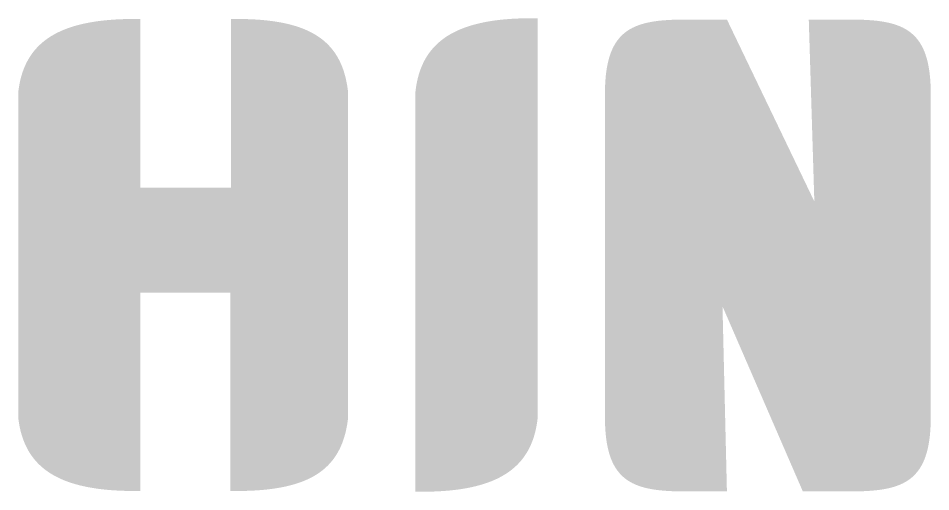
# Model space of a CAD drawing. Extents: x 757 to 8510, y -6585 to 527.
# Drawn here: x 7509.16 to 7515.4, y -827.06 to -823.83 of the extents above; entities that cross this region are included whole.
import ezdxf

# ---------------------------------------------------------------- set-up
doc = ezdxf.new("R2010")
doc.units = 0
doc.header["$MEASUREMENT"] = 0
doc.layers.add('图框', color=92, linetype='CONTINUOUS')

# ---------------------------------------------------------------- blocks, each defined once
blk = doc.blocks.new('LOGO_CD')
at = {"layer": '图框', "linetype": 'Continuous', "lineweight": -3}
h = blk.add_hatch(color=7, dxfattribs=at)
h.dxf.hatch_style = 1
h.paths.add_polyline_path([(28.1357, 4.664), (28.1378, 4.6475), (28.1401, 4.6312), (28.1428, 4.6152), (28.1458, 4.5995), (28.1491, 4.5841), (28.1528, 4.569), (28.1567, 4.5542), (28.161, 4.5397), (28.1657, 4.5255), (28.1706, 4.5116), (28.1759, 4.4979), (28.1815, 4.4846), (28.1875, 4.4715), (28.1938, 4.4587), (28.2004, 4.4463), (28.2073, 4.434), (28.2147, 4.4221), (28.2223, 4.4105), (28.2303, 4.3991), (28.2386, 4.3881), (28.2429, 4.3826), (28.2473, 4.3773), (28.2518, 4.372), (28.2564, 4.3667), (28.261, 4.3616), (28.2657, 4.3565), (28.2706, 4.3515), (28.2755, 4.3465), (28.2805, 4.3416), (28.2856, 4.3368), (28.2907, 4.3321), (28.296, 4.3274), (28.3014, 4.3228), (28.3068, 4.3183), (28.3123, 4.3138), (28.318, 4.3094), (28.3237, 4.3051), (28.3295, 4.3008), (28.3354, 4.2966), (28.3414, 4.2925), (28.3474, 4.2884), (28.3536, 4.2844), (28.3599, 4.2805), (28.3662, 4.2766), (28.3726, 4.2728), (28.3792, 4.2691), (28.3858, 4.2654), (28.3925, 4.2618), (28.3993, 4.2583), (28.4062, 4.2548), (28.4132, 4.2514), (28.4203, 4.2481), (28.4275, 4.2449), (28.4347, 4.2417), (28.4421, 4.2385), (28.4495, 4.2354), (28.4571, 4.2324), (28.4647, 4.2295), (28.4725, 4.2266), (28.4803, 4.2238), (28.4882, 4.2211), (28.4962, 4.2184), (28.5044, 4.2158), (28.5126, 4.2132), (28.5209, 4.2107), (28.5293, 4.2083), (28.5378, 4.206), (28.5464, 4.2037), (28.555, 4.2014), (28.5638, 4.1993), (28.5727, 4.1972), (28.5817, 4.1951), (28.5907, 4.1932), (28.5999, 4.1912), (28.6092, 4.1894), (28.6185, 4.1876), (28.628, 4.1859), (28.6376, 4.1842), (28.6472, 4.1826), (28.657, 4.1811), (28.6668, 4.1796), (28.6768, 4.1782), (28.6868, 4.1768), (28.697, 4.1755), (28.7072, 4.1743), (28.7175, 4.1732), (28.728, 4.172), (28.7385, 4.171), (28.7492, 4.17), (28.7599, 4.1691), (28.7708, 4.1682), (28.7817, 4.1674), (28.7927, 4.1667), (28.8039, 4.166), (28.8151, 4.1654), (28.8265, 4.1648), (28.8379, 4.1643), (28.8495, 4.1639), (28.8611, 4.1635), (28.8729, 4.1632), (28.8847, 4.163), (28.8967, 4.1628), (28.9087, 4.1626), (28.9209, 4.1625), (28.9331, 4.1625), (28.9455, 4.1626), (28.958, 4.1627), (28.9706, 4.1628), (28.9706, 4.1628), (28.9706, 5.5178), (29.5848, 5.5178), (29.5848, 4.1628), (29.6011, 4.1627), (29.6136, 4.1626), (29.6259, 4.1625), (29.6381, 4.1625), (29.6502, 4.1626), (29.6622, 4.1628), (29.6741, 4.163), (29.6859, 4.1632), (29.6975, 4.1635), (29.709, 4.1639), (29.7205, 4.1643), (29.7318, 4.1648), (29.743, 4.1654), (29.7541, 4.166), (29.7651, 4.1667), (29.7759, 4.1674), (29.7867, 4.1682), (29.7974, 4.1691), (29.8079, 4.17), (29.8183, 4.171), (29.8287, 4.172), (29.8389, 4.1731), (29.849, 4.1743), (29.859, 4.1755), (29.8689, 4.1768), (29.8787, 4.1782), (29.8884, 4.1796), (29.898, 4.1811), (29.9075, 4.1826), (29.9168, 4.1842), (29.9261, 4.1859), (29.9353, 4.1876), (29.9443, 4.1894), (29.9533, 4.1912), (29.9622, 4.1931), (29.9709, 4.1951), (29.9796, 4.1972), (29.9881, 4.1993), (29.9966, 4.2014), (30.0049, 4.2037), (30.0132, 4.206), (30.0213, 4.2083), (30.0294, 4.2107), (30.0373, 4.2132), (30.0452, 4.2158), (30.0529, 4.2184), (30.0606, 4.2211), (30.0681, 4.2238), (30.0756, 4.2266), (30.0829, 4.2295), (30.0902, 4.2324), (30.0974, 4.2354), (30.1044, 4.2385), (30.1114, 4.2416), (30.1183, 4.2448), (30.1251, 4.2481), (30.1318, 4.2514), (30.1384, 4.2548), (30.1449, 4.2583), (30.1513, 4.2618), (30.1576, 4.2654), (30.1638, 4.2691), (30.17, 4.2728), (30.176, 4.2766), (30.182, 4.2805), (30.1878, 4.2844), (30.1936, 4.2884), (30.1993, 4.2925), (30.2049, 4.2966), (30.2104, 4.3008), (30.2158, 4.3051), (30.2211, 4.3094), (30.2264, 4.3138), (30.2315, 4.3183), (30.2366, 4.3228), (30.2415, 4.3274), (30.2464, 4.3321), (30.2512, 4.3368), (30.2559, 4.3416), (30.2606, 4.3465), (30.2651, 4.3515), (30.2696, 4.3565), (30.2739, 4.3616), (30.2782, 4.3667), (30.2824, 4.3719), (30.2866, 4.3772), (30.2906, 4.3826), (30.2946, 4.388), (30.2984, 4.3935), (30.3022, 4.3991), (30.3059, 4.4048), (30.3096, 4.4105), (30.3131, 4.4163), (30.3166, 4.4221), (30.32, 4.428), (30.3233, 4.434), (30.3265, 4.4401), (30.3297, 4.4462), (30.3328, 4.4524), (30.3358, 4.4587), (30.3387, 4.4651), (30.3415, 4.4715), (30.3443, 4.478), (30.347, 4.4846), (30.3496, 4.4912), (30.3521, 4.4979), (30.3546, 4.5047), (30.357, 4.5116), (30.3593, 4.5185), (30.3615, 4.5255), (30.3637, 4.5326), (30.3658, 4.5397), (30.3678, 4.5469), (30.3698, 4.5542), (30.3716, 4.5616), (30.3734, 4.569), (30.3752, 4.5765), (30.3768, 4.5841), (30.3784, 4.5918), (30.3799, 4.5995), (30.3814, 4.6073), (30.3828, 4.6152), (30.3841, 4.6231), (30.3853, 4.6312), (30.3865, 4.6393), (30.3876, 4.6474), (30.3886, 4.6557), (30.3896, 4.664), (30.3896, 4.6641), (30.3896, 6.8883), (30.3876, 6.9049), (30.3853, 6.9212), (30.3828, 6.9371), (30.38, 6.9528), (30.3768, 6.9682), (30.3752, 6.9758), (30.3735, 6.9833), (30.3716, 6.9907), (30.3698, 6.9981), (30.3678, 7.0054), (30.3658, 7.0126), (30.3637, 7.0198), (30.3616, 7.0268), (30.3593, 7.0338), (30.357, 7.0408), (30.3546, 7.0476), (30.3521, 7.0544), (30.3496, 7.0611), (30.347, 7.0678), (30.3443, 7.0743), (30.3415, 7.0808), (30.3387, 7.0872), (30.3358, 7.0936), (30.3328, 7.0999), (30.3297, 7.1061), (30.3265, 7.1122), (30.3233, 7.1183), (30.32, 7.1243), (30.3166, 7.1302), (30.3131, 7.1361), (30.3096, 7.1419), (30.306, 7.1476), (30.3022, 7.1532), (30.2985, 7.1588), (30.2946, 7.1643), (30.2906, 7.1697), (30.2866, 7.1751), (30.2825, 7.1804), (30.2783, 7.1856), (30.274, 7.1908), (30.2696, 7.1959), (30.2651, 7.2009), (30.2606, 7.2058), (30.256, 7.2107), (30.2512, 7.2155), (30.2464, 7.2203), (30.2416, 7.2249), (30.2366, 7.2295), (30.2315, 7.2341), (30.2264, 7.2385), (30.2211, 7.2429), (30.2158, 7.2473), (30.2104, 7.2515), (30.2049, 7.2557), (30.1993, 7.2599), (30.1936, 7.2639), (30.1879, 7.2679), (30.182, 7.2719), (30.176, 7.2757), (30.17, 7.2795), (30.1639, 7.2832), (30.1576, 7.2869), (30.1513, 7.2905), (30.1449, 7.294), (30.1384, 7.2975), (30.1318, 7.3009), (30.1251, 7.3042), (30.1183, 7.3075), (30.1114, 7.3107), (30.1045, 7.3138), (30.0974, 7.3169), (30.0902, 7.3199), (30.083, 7.3228), (30.0756, 7.3257), (30.0681, 7.3285), (30.0606, 7.3313), (30.0529, 7.3339), (30.0452, 7.3366), (30.0373, 7.3391), (30.0294, 7.3416), (30.0213, 7.344), (30.0132, 7.3464), (30.0049, 7.3487), (29.9966, 7.3509), (29.9881, 7.3531), (29.9796, 7.3552), (29.9709, 7.3572), (29.9622, 7.3592), (29.9533, 7.3611), (29.9444, 7.363), (29.9353, 7.3647), (29.9261, 7.3665), (29.9169, 7.3681), (29.9075, 7.3697), (29.898, 7.3713), (29.8884, 7.3727), (29.8787, 7.3742), (29.869, 7.3755), (29.859, 7.3768), (29.849, 7.378), (29.8389, 7.3792), (29.8287, 7.3803), (29.8184, 7.3813), (29.8079, 7.3823), (29.7974, 7.3833), (29.7867, 7.3841), (29.776, 7.3849), (29.7651, 7.3856), (29.7541, 7.3863), (29.743, 7.3869), (29.7318, 7.3875), (29.7205, 7.388), (29.7091, 7.3884), (29.6975, 7.3888), (29.6859, 7.3891), (29.6741, 7.3894), (29.6622, 7.3896), (29.6503, 7.3897), (29.6381, 7.3898), (29.6259, 7.3898), (29.6136, 7.3898), (29.6011, 7.3897), (29.5886, 7.3895), (29.5886, 6.6853), (29.5886, 6.2356), (28.9706, 6.2356), (28.9706, 7.3895), (28.958, 7.3897), (28.9455, 7.3898), (28.9332, 7.3898), (28.9209, 7.3898), (28.9088, 7.3897), (28.8967, 7.3896), (28.8847, 7.3894), (28.8729, 7.3891), (28.8611, 7.3888), (28.8495, 7.3884), (28.8379, 7.388), (28.8265, 7.3875), (28.8152, 7.3869), (28.8039, 7.3863), (28.7928, 7.3857), (28.7817, 7.3849), (28.7708, 7.3841), (28.7599, 7.3833), (28.7492, 7.3823), (28.7386, 7.3813), (28.728, 7.3803), (28.7176, 7.3792), (28.7072, 7.378), (28.697, 7.3768), (28.6868, 7.3755), (28.6768, 7.3742), (28.6668, 7.3728), (28.657, 7.3713), (28.6472, 7.3697), (28.6376, 7.3681), (28.628, 7.3665), (28.6186, 7.3648), (28.6092, 7.363), (28.5999, 7.3611), (28.5908, 7.3592), (28.5817, 7.3572), (28.5727, 7.3552), (28.5638, 7.3531), (28.5551, 7.3509), (28.5464, 7.3487), (28.5378, 7.3464), (28.5293, 7.344), (28.5209, 7.3416), (28.5126, 7.3391), (28.5044, 7.3366), (28.4963, 7.334), (28.4882, 7.3313), (28.4803, 7.3285), (28.4725, 7.3257), (28.4648, 7.3229), (28.4571, 7.3199), (28.4496, 7.3169), (28.4421, 7.3138), (28.4347, 7.3107), (28.4275, 7.3075), (28.4203, 7.3042), (28.4132, 7.3009), (28.4062, 7.2975), (28.3993, 7.294), (28.3925, 7.2905), (28.3858, 7.2869), (28.3792, 7.2833), (28.3727, 7.2795), (28.3662, 7.2757), (28.3599, 7.2719), (28.3536, 7.2679), (28.3475, 7.2639), (28.3414, 7.2599), (28.3354, 7.2558), (28.3295, 7.2516), (28.3237, 7.2473), (28.318, 7.243), (28.3124, 7.2386), (28.3068, 7.2341), (28.3014, 7.2295), (28.296, 7.2249), (28.2908, 7.2203), (28.2856, 7.2155), (28.2805, 7.2107), (28.2755, 7.2058), (28.2706, 7.2009), (28.2658, 7.1959), (28.261, 7.1908), (28.2564, 7.1856), (28.2518, 7.1804), (28.2473, 7.1751), (28.2429, 7.1697), (28.2386, 7.1643), (28.2344, 7.1588), (28.2303, 7.1532), (28.2263, 7.1476), (28.2223, 7.1419), (28.2184, 7.1361), (28.2147, 7.1302), (28.211, 7.1243), (28.2074, 7.1183), (28.2038, 7.1122), (28.2004, 7.1061), (28.197, 7.0999), (28.1938, 7.0936), (28.1906, 7.0873), (28.1875, 7.0808), (28.1845, 7.0744), (28.1815, 7.0678), (28.1787, 7.0611), (28.1759, 7.0544), (28.1732, 7.0477), (28.1706, 7.0408), (28.1681, 7.0339), (28.1657, 7.0269), (28.1633, 7.0198), (28.161, 7.0127), (28.1588, 7.0054), (28.1567, 6.9981), (28.1547, 6.9908), (28.1528, 6.9833), (28.1509, 6.9758), (28.1491, 6.9682), (28.1474, 6.9606), (28.1458, 6.9529), (28.1443, 6.945), (28.1428, 6.9372), (28.1414, 6.9292), (28.1401, 6.9212), (28.1389, 6.9131), (28.1378, 6.9049), (28.1367, 6.8966), (28.1358, 6.8883), (28.1357, 6.8882)])
h = blk.add_hatch(color=7, dxfattribs=at)
h.dxf.hatch_style = 1
h.paths.add_polyline_path([(31.6844, 7.394), (31.6842, 7.3946), (31.6833, 7.3946), (31.6813, 7.3947), (31.6656, 7.3948), (31.6348, 7.3949), (31.6046, 7.3946), (31.575, 7.3939), (31.5461, 7.3928), (31.5178, 7.3914), (31.4901, 7.3896), (31.4631, 7.3874), (31.4366, 7.3849), (31.4108, 7.3819), (31.3857, 7.3786), (31.3611, 7.3748), (31.3371, 7.3707), (31.3138, 7.3662), (31.2911, 7.3613), (31.2689, 7.356), (31.2474, 7.3503), (31.2264, 7.3442), (31.2061, 7.3377), (31.1864, 7.3308), (31.1672, 7.3235), (31.1486, 7.3158), (31.1306, 7.3077), (31.1132, 7.2991), (31.0964, 7.2902), (31.0801, 7.2808), (31.0644, 7.2711), (31.0493, 7.2609), (31.0347, 7.2502), (31.0207, 7.2392), (31.0072, 7.2277), (30.9944, 7.2158), (30.982, 7.2035), (30.9702, 7.1907), (30.959, 7.1775), (30.9483, 7.1639), (30.9381, 7.1498), (30.9285, 7.1353), (30.9194, 7.1204), (30.9109, 7.105), (30.9029, 7.0892), (30.8954, 7.0729), (30.8884, 7.0562), (30.882, 7.039), (30.876, 7.0213), (30.8706, 7.0033), (30.8657, 6.9847), (30.8613, 6.9657), (30.8574, 6.9462), (30.854, 6.9263), (30.8511, 6.9059), (30.8499, 6.8955), (30.8497, 6.8942), (30.8496, 6.8936), (30.8496, 6.8934), (30.8496, 4.1578), (30.8498, 4.1575), (30.8508, 4.1575), (30.8528, 4.1575), (30.8684, 4.1573), (30.8993, 4.1572), (30.9295, 4.1575), (30.9591, 4.1582), (30.988, 4.1593), (31.0163, 4.1607), (31.044, 4.1625), (31.071, 4.1647), (31.0974, 4.1673), (31.1232, 4.1702), (31.1484, 4.1735), (31.173, 4.1773), (31.1969, 4.1814), (31.2203, 4.1859), (31.243, 4.1908), (31.2651, 4.1961), (31.2867, 4.2018), (31.3076, 4.2079), (31.328, 4.2144), (31.3477, 4.2213), (31.3669, 4.2286), (31.3854, 4.2363), (31.4034, 4.2444), (31.4209, 4.253), (31.4377, 4.2619), (31.454, 4.2713), (31.4697, 4.2811), (31.4848, 4.2913), (31.4994, 4.3019), (31.5134, 4.3129), (31.5268, 4.3244), (31.5397, 4.3363), (31.552, 4.3486), (31.5638, 4.3614), (31.5751, 4.3746), (31.5858, 4.3882), (31.5959, 4.4023), (31.6055, 4.4168), (31.6146, 4.4317), (31.6232, 4.4471), (31.6312, 4.4629), (31.6387, 4.4792), (31.6456, 4.4959), (31.6521, 4.5131), (31.658, 4.5308), (31.6635, 4.5489), (31.6684, 4.5674), (31.6728, 4.5864), (31.6767, 4.6059), (31.68, 4.6258), (31.6829, 4.6462), (31.6842, 4.6566), (31.6844, 4.6593)])
h = blk.add_hatch(color=7, dxfattribs=at)
h.dxf.hatch_style = 1
h.paths.add_polyline_path([(32.1444, 4.6645), (32.1447, 4.6391), (32.1454, 4.6145), (32.1465, 4.5908), (32.1481, 4.5679), (32.15, 4.5459), (32.1524, 4.5246), (32.1552, 4.5041), (32.1585, 4.4844), (32.1621, 4.4654), (32.1662, 4.4472), (32.1706, 4.4297), (32.1755, 4.4129), (32.1808, 4.3968), (32.1865, 4.3814), (32.1927, 4.3666), (32.1992, 4.3525), (32.2061, 4.339), (32.2135, 4.3262), (32.2212, 4.314), (32.2294, 4.3024), (32.2469, 4.2808), (32.266, 4.2615), (32.2868, 4.2443), (32.3091, 4.2291), (32.333, 4.2157), (32.3584, 4.2041), (32.3855, 4.1941), (32.414, 4.1856), (32.4441, 4.1786), (32.4758, 4.1729), (32.509, 4.1683), (32.5436, 4.1648), (32.5798, 4.1622), (32.6175, 4.1605), (32.6567, 4.1595), (32.6974, 4.1592), (32.9778, 4.1591), (32.9476, 5.4252), (33.4967, 4.1591), (33.8368, 4.1593), (33.8536, 4.1594), (33.8932, 4.1604), (33.9312, 4.162), (33.9677, 4.1645), (34.0027, 4.1679), (34.0362, 4.1724), (34.0681, 4.1781), (34.0985, 4.185), (34.1273, 4.1934), (34.1546, 4.2033), (34.1803, 4.2148), (34.2044, 4.2281), (34.2269, 4.2433), (34.2478, 4.2605), (34.2671, 4.2798), (34.2848, 4.3013), (34.293, 4.3129), (34.3008, 4.3252), (34.3082, 4.338), (34.3153, 4.3515), (34.3218, 4.3656), (34.328, 4.3804), (34.3338, 4.3958), (34.3391, 4.412), (34.3441, 4.4288), (34.3486, 4.4464), (34.3527, 4.4646), (34.3564, 4.4837), (34.3596, 4.5035), (34.3624, 4.524), (34.3649, 4.5454), (34.3668, 4.5675), (34.3684, 4.5905), (34.3695, 4.6143), (34.3702, 4.639), (34.3705, 4.6645), (34.3705, 6.8808), (34.3702, 6.9062), (34.3695, 6.9307), (34.3684, 6.9544), (34.3669, 6.9773), (34.3649, 6.9994), (34.3625, 7.0207), (34.3597, 7.0412), (34.3565, 7.0609), (34.3528, 7.0799), (34.3488, 7.0981), (34.3443, 7.1156), (34.3394, 7.1324), (34.3341, 7.1485), (34.3284, 7.164), (34.3222, 7.1787), (34.3157, 7.1928), (34.3088, 7.2063), (34.3014, 7.2191), (34.2936, 7.2313), (34.2855, 7.243), (34.2679, 7.2645), (34.2488, 7.2838), (34.2281, 7.301), (34.2057, 7.3162), (34.1818, 7.3296), (34.1563, 7.3412), (34.1293, 7.3512), (34.1007, 7.3596), (34.0706, 7.3667), (34.0389, 7.3724), (34.0057, 7.377), (33.971, 7.3805), (33.9348, 7.383), (33.897, 7.3847), (33.5371, 7.3861), (33.5751, 6.1421), (32.9778, 7.3861), (32.6572, 7.3857), (32.618, 7.3847), (32.5802, 7.383), (32.544, 7.3805), (32.5093, 7.377), (32.4761, 7.3724), (32.4444, 7.3667), (32.4143, 7.3596), (32.3857, 7.3512), (32.3586, 7.3412), (32.3331, 7.3296), (32.3092, 7.3162), (32.2869, 7.301), (32.2661, 7.2838), (32.247, 7.2645), (32.2295, 7.243), (32.2213, 7.2313), (32.2135, 7.2191), (32.2062, 7.2063), (32.1992, 7.1928), (32.1927, 7.1787), (32.1866, 7.164), (32.1809, 7.1485), (32.1755, 7.1324), (32.1707, 7.1156), (32.1662, 7.0981), (32.1621, 7.0799), (32.1585, 7.0609), (32.1552, 7.0412), (32.1524, 7.0207), (32.15, 6.9994), (32.1481, 6.9773), (32.1465, 6.9544), (32.1454, 6.9307), (32.1447, 6.9062), (32.1444, 6.8808)])
blk = doc.blocks.new('Title_Block')
at = {"layer": '图框', "linetype": 'Continuous'}
blk.add_blockref('LOGO_CD', (-180.7253, 30.4297), dxfattribs=at)

msp = doc.modelspace()

# ---------------------------------------------------------------- block references
at = {"layer": '图框', "linetype": 'Continuous'}
msp.add_blockref('Title_Block', (7661.75, -861.65), dxfattribs=at)

doc.saveas('drawing.dxf')
